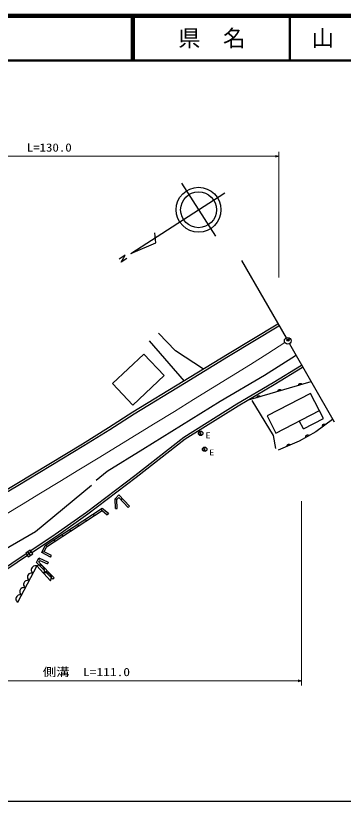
# Model space of a CAD drawing. Units: millimetres, scale not verified. Extents: x 40000 to 680000, y 20000 to 380000.
# Drawn here: x 271856 to 344973, y 205000 to 380000 of the extents above; entities that cross this region are included whole.
import ezdxf
from ezdxf.enums import TextEntityAlignment as Align

# ---------------------------------------------------------------- set-up
doc = ezdxf.new("R2010")
doc.units = ezdxf.units.MM
doc.header["$LTSCALE"] = 1000
doc.header["$PDMODE"] = 32
doc.header["$PDSIZE"] = 500
doc.linetypes.add('CHAIN', pattern=[18.5, 12, -1.5, 3.5, -1.5])
for name, color, linetype, lineweight in [('M-BGD', 7, 'Continuous', 25), ('M-BMK', 2, 'CHAIN', 13), ('M-BMK-OTRS', 5, 'Continuous', 25), ('M-BMK-SRVR', 3, 'Continuous', 25), ('M-STR-HTXT', 7, 'Continuous', 13), ('M-TTL', 2, 'Continuous', 140), ('M-TTL-BAND', 7, 'Continuous', 25), ('M-TTL-LINE', 7, 'Continuous', 50)]:
    doc.layers.add(name, color=color, linetype=linetype, lineweight=lineweight)
doc.layers.add('M-OTRS', color=6, linetype='Continuous')
doc.layers.add('M-TTL-TXT', color=7, linetype='Continuous')
doc.styles.add('ＭＳ ゴシック', font='')
doc.styles.get('ＭＳ ゴシック').set_extended_font_data('MS Gothic')

msp = doc.modelspace()

# ---------------------------------------------------------------- linework, layer by layer
at = {"layer": 'M-BGD'}
for p, q in [((330334, 311279), (319117, 304530)), ((330591, 310850), (319377, 304103)), ((307546, 305373), (303753, 309252)), ((301664, 307547), (309484, 298623)), ((300471, 304606), (293481, 298042)), ((304961, 299825), (300471, 304606)), ((313740, 301233), (307546, 305373)), ((319117, 304530), (309251, 298480)), ((319377, 304103), (309512, 298053)), ((327411, 299924), (334288, 304315)), ((335611, 302093), (329316, 298231)), ((335872, 301666), (329573, 297802)), ((297970, 293261), (304961, 299825)), ((317466, 294105), (327411, 299924)), ((293481, 298042), (297970, 293261)), ((309251, 298480), (298022, 291653)), ((309512, 298053), (298286, 291229)), ((329316, 298231), (321222, 293470)), ((329573, 297802), (321481, 293042)), ((337712, 298444), (323768, 294325)), ((337661, 295863), (327968, 290852)), ((340548, 290277), (337661, 295863)), ((308850, 288811), (317466, 294105)), ((321222, 293470), (309372, 286064)), ((321481, 293042), (309659, 285654)), ((298022, 291653), (292576, 288178)), ((298286, 291229), (292842, 287755)), ((327968, 290852), (329943, 287033)), ((329943, 287033), (339635, 292043)), ((300227, 283415), (308850, 288811)), ((336050, 287952), (335137, 289718)), ((336050, 287952), (340548, 290277)), ((342555, 290044), (338813, 287312)), ((292576, 288178), (286769, 284574)), ((292842, 287755), (287031, 284148)), ((338813, 287312), (335144, 285233)), ((309372, 286064), (298421, 277494)), ((309659, 285654), (298727, 277098)), ((312937, 286979), (313267, 286979)), ((286769, 284574), (272091, 275683)), ((287031, 284148), (272346, 275253)), ((335144, 285233), (330455, 283194)), ((292239, 278548), (300227, 283415)), ((313843, 283420), (314173, 283420)), ((289812, 276538), (292239, 278548)), ((298421, 277494), (287695, 269349)), ((298727, 277098), (287989, 268944)), ((272091, 275683), (262391, 270013)), ((272346, 275253), (262632, 269575)), ((276270, 265125), (288754, 275427)), ((294043, 272397), (294868, 273283)), ((294868, 273283), (297221, 270716)), ((294134, 270196), (294043, 272397)), ((294108, 272467), (294401, 272194)), ((294449, 272246), (294865, 272693)), ((294534, 270213), (294449, 272246)), ((294865, 272693), (296926, 270446)), ((295668, 272410), (295373, 272140)), ((278441, 261955), (291158, 270269)), ((278750, 261680), (291135, 269776)), ((290900, 270100), (291119, 269765)), ((291135, 269776), (292309, 268845)), ((291158, 270269), (292557, 269158)), ((294134, 270196), (294534, 270213)), ((297221, 270716), (296926, 270446)), ((287695, 269349), (280659, 264429)), ((287989, 268944), (280942, 264016)), ((287391, 267807), (287610, 267472)), ((289146, 268953), (289364, 268619)), ((292557, 269158), (292309, 268845)), ((285637, 266660), (285856, 266325)), ((262469, 257190), (276270, 265125)), ((280659, 264429), (275217, 260766)), ((282129, 264367), (282348, 264032)), ((283883, 265513), (284102, 265178)), ((280942, 264016), (275496, 260351)), ((280375, 263220), (280594, 262885)), ((275094, 260949), (274098, 260279)), ((275652, 260119), (275094, 260949)), ((277659, 260391), (278441, 261955)), ((278192, 260564), (278750, 261680)), ((278621, 262073), (278840, 261738)), ((274183, 260152), (264636, 253693)), ((274463, 259738), (264866, 253244)), ((274098, 260279), (274656, 259449)), ((275373, 260534), (274377, 259864)), ((275154, 259784), (274596, 260614)), ((274656, 259449), (275652, 260119)), ((276506, 258169), (277041, 259198)), ((277151, 259147), (276984, 258784)), ((277041, 259198), (279099, 258251)), ((279634, 259363), (277659, 260391)), ((277776, 260331), (277960, 260685)), ((279819, 259717), (278192, 260564)), ((279634, 259363), (279819, 259717)), ((276548, 257428), (272267, 249320)), ((280128, 254506), (276506, 258169)), ((279593, 254094), (276548, 257428)), ((276996, 258243), (277220, 258675)), ((280413, 254787), (276996, 258243)), ((277113, 257555), (277398, 257836)), ((277220, 258675), (278932, 257888)), ((279099, 258251), (278932, 257888)), ((278621, 256031), (278905, 256312)), ((280128, 254506), (280413, 254787))]:
    msp.add_line(p, q, dxfattribs=at)
for points in [[(335005, 297644), (335009, 297741), (335033, 297830), (335081, 297936), (335152, 298006), (335234, 298060), (335353, 298095), (335451, 298095), (335549, 298074), (335649, 298011), (335717, 297950), (335772, 297870)], [(330357, 296271), (330361, 296368), (330385, 296457), (330433, 296563), (330504, 296634), (330586, 296687), (330705, 296722), (330803, 296722), (330901, 296701), (331001, 296639), (331069, 296578), (331124, 296498)], [(324530, 294290), (329285, 286463), (329834, 283574)], [(325708, 294898), (325713, 294996), (325737, 295084), (325785, 295190), (325856, 295261), (325938, 295315), (326057, 295350), (326155, 295349), (326253, 295328), (326353, 295266), (326421, 295205), (326476, 295125)], [(340361, 288442), (340333, 288536), (340325, 288627), (340335, 288743), (340378, 288833), (340437, 288911), (340537, 288985), (340630, 289017), (340729, 289031), (340844, 289005), (340929, 288971), (341007, 288914)], [(313327, 287304), (312937, 287304), (312937, 286694), (313327, 286694)], [(336631, 286075), (336613, 286171), (336616, 286263), (336639, 286377), (336692, 286462), (336760, 286533), (336868, 286594), (336963, 286616), (337064, 286617), (337175, 286579), (337255, 286535), (337327, 286470)], [(314233, 283745), (313843, 283745), (313843, 283135), (314233, 283135)], [(332432, 284054), (332425, 284151), (332438, 284242), (332473, 284353), (332534, 284432), (332609, 284495), (332723, 284545), (332820, 284556), (332920, 284547), (333027, 284498), (333102, 284445), (333166, 284373)], [(276548, 257428), (276329, 257466), (276119, 257452), (275858, 257388), (275666, 257261), (275505, 257103), (275372, 256851), (275332, 256629), (275335, 256399), (275430, 256147), (275539, 255970), (275691, 255807)], [(278070, 255761), (278205, 255999), (278276, 256247), (278311, 256577), (278243, 256852), (278127, 257105), (277891, 257363), (277650, 257502), (277382, 257594), (277050, 257589), (276800, 257537), (276548, 257428)], [(275691, 255807), (275473, 255844), (275263, 255830), (275002, 255766), (274810, 255639), (274649, 255481), (274516, 255230), (274476, 255007), (274479, 254777), (274574, 254525), (274683, 254348), (274835, 254185)], [(279593, 254094), (279728, 254332), (279799, 254581), (279834, 254911), (279766, 255185), (279650, 255438), (279414, 255697), (279172, 255835), (278905, 255927), (278573, 255922), (278323, 255870), (278070, 255761)], [(274835, 254185), (274617, 254223), (274407, 254209), (274146, 254145), (273954, 254018), (273793, 253859), (273660, 253608), (273620, 253385), (273623, 253156), (273718, 252903), (273827, 252727), (273979, 252563)], [(273979, 252563), (273761, 252601), (273551, 252587), (273289, 252523), (273098, 252396), (272937, 252238), (272804, 251986), (272764, 251764), (272767, 251534), (272862, 251282), (272971, 251105), (273123, 250942)], [(273123, 250942), (272905, 250979), (272695, 250966), (272433, 250902), (272242, 250775), (272081, 250616), (271948, 250365), (271908, 250142), (271911, 249913), (272006, 249660), (272115, 249484), (272267, 249320)]]:
    msp.add_lwpolyline(points, dxfattribs=at)
for centre in [(313132, 286979), (314038, 283420)]:
    msp.add_circle(centre, 498, dxfattribs=at)
at = {"layer": 'M-BMK'}
for p, q in [((328115, 304733), (331935, 307166)), ((324281, 302325), (328115, 304733)), ((320024, 299705), (324281, 302325)), ((315767, 297106), (320024, 299705)), ((311509, 294488), (315767, 297106)), ((307267, 291861), (311509, 294488)), ((303016, 289231), (307267, 291861)), ((298767, 286620), (303016, 289231)), ((294502, 284015), (298767, 286620)), ((290238, 281425), (294502, 284015)), ((285963, 278834), (290238, 281425)), ((281700, 276245), (285963, 278834)), ((277431, 273650), (281700, 276245)), ((273168, 271064), (277431, 273650)), ((269565, 268910), (273168, 271064))]:
    msp.add_line(p, q, dxfattribs=at)
at = {"layer": 'M-BMK-OTRS'}
for p, q in [((322287, 325452), (332193, 308220)), ((332941, 306920), (342935, 289535))]:
    msp.add_line(p, q, dxfattribs=at)
at = {"layer": 'M-BMK-SRVR'}
for p, q in [((308875, 342662), (316466, 330898)), ((297546, 327020), (318552, 340575)), ((303129, 329433), (302885, 331656)), ((297546, 327020), (303129, 329433)), ((296258, 326623), (294961, 325777)), ((295392, 325111), (296258, 326623)), ((296689, 325948), (295392, 325111))]:
    msp.add_line(p, q, dxfattribs=at)
for centre, radius in [((312670, 336780), 5000), ((312670, 336780), 4000), ((332567, 307570), 746)]:
    msp.add_circle(centre, radius, dxfattribs=at)
at = {"layer": 'M-OTRS'}
msp.add_point((332628, 307740), dxfattribs=at)
at = {"layer": 'M-STR-HTXT'}
for p, q in [((216745, 348676), (330591, 348676)), ((330591, 349676), (330591, 321718)), ((335611, 230828), (335611, 271863)), ((240059, 231828), (335611, 231828))]:
    msp.add_line(p, q, dxfattribs=at)
for points in [[(329841, 348892), (330591, 348676), (329841, 348462)], [(334861, 232044), (335611, 231828), (334861, 231614)]]:
    msp.add_lwpolyline(points, dxfattribs=at)
at = {"layer": 'M-TTL'}
msp.add_line((680000, 380000), (40000, 380000), dxfattribs=at)
at = {"layer": 'M-TTL-BAND'}
msp.add_line((40000, 205000), (579000, 205000), dxfattribs=at)
at = {"layer": 'M-TTL-LINE'}
for p, q in [((297750, 380000), (297750, 370000)), ((298250, 380000), (298250, 370000)), ((333000, 380000), (333000, 370000)), ((40000, 370000), (680000, 370000))]:
    msp.add_line(p, q, dxfattribs=at)

# ---------------------------------------------------------------- texts
at = {"layer": 'M-BGD', "style": 'ＭＳ ゴシック', "width": 1.35}
for p in [(314172, 285471), (314977, 281646)]:
    msp.add_text('E', height=1320, dxfattribs=at).set_placement(p, align=Align.BOTTOM_LEFT)
at = {"layer": 'M-STR-HTXT', "style": 'ＭＳ ゴシック'}
for s, width, p in [('側溝\u3000\u3000L=130.0', 1.15, (262824, 349176)), ('側溝\u3000L=111.0', 1.2, (277894, 232328))]:
    msp.add_text(s, height=1833, dxfattribs=dict(at, width=width)).set_placement(p, align=Align.BOTTOM_LEFT)
at = {"layer": 'M-TTL-TXT', "style": 'ＭＳ ゴシック'}
for s, p in [('県\u3000名', (315625, 375000)), ('山\u3000口\u3000県', (350375, 375000))]:
    msp.add_text(s, height=3666, dxfattribs=at).set_placement(p, align=Align.MIDDLE_CENTER)

doc.saveas('drawing.dxf')
